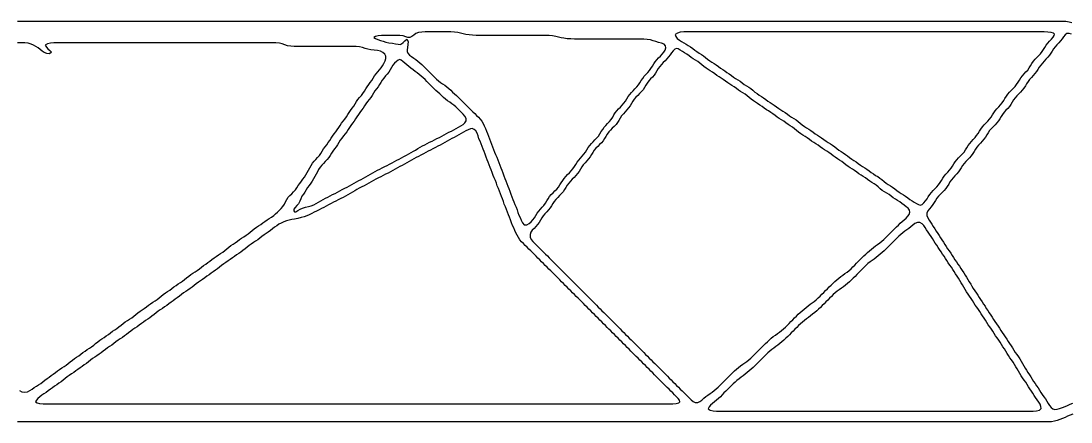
# Model space of a CAD drawing. Header units: millimetres. Extents: x 1 to 120, y 0 to 18.
# Drawn here: x 45.71 to 93.06, y 0 to 18.06 of the extents above; entities that cross this region are included whole.
import ezdxf

# ---------------------------------------------------------------- set-up
doc = ezdxf.new("R2010")
doc.units = ezdxf.units.MM

msp = doc.modelspace()

# ---------------------------------------------------------------- linework, layer by layer
for points in [[(45.554, 18.057), (45.718, 18.057), (45.882, 18.057), (46.047, 18.057), (46.211, 18.057), (46.375, 18.057), (46.539, 18.057), (46.703, 18.057), (46.867, 18.057), (47.031, 18.057), (47.196, 18.057), (47.36, 18.057), (47.524, 18.057), (47.688, 18.057), (47.852, 18.057), (48.016, 18.057), (48.181, 18.057), (48.345, 18.057), (48.509, 18.057), (48.673, 18.057), (48.837, 18.057), (49.001, 18.057), (49.166, 18.057), (49.33, 18.057), (49.494, 18.057), (49.658, 18.057), (49.822, 18.057), (49.986, 18.057), (50.15, 18.057), (50.315, 18.057), (50.479, 18.057), (50.643, 18.057), (50.807, 18.057), (50.971, 18.057), (51.135, 18.057), (51.3, 18.057), (51.464, 18.057), (51.628, 18.057), (51.792, 18.057), (51.956, 18.057), (52.12, 18.057), (52.285, 18.057), (52.449, 18.057), (52.613, 18.057), (52.777, 18.057), (52.941, 18.057), (53.105, 18.057), (53.269, 18.057), (53.434, 18.057), (53.598, 18.057), (53.762, 18.057), (53.926, 18.057), (54.09, 18.057), (54.254, 18.057), (54.419, 18.057), (54.583, 18.057), (54.747, 18.057), (54.911, 18.057), (55.075, 18.057), (55.239, 18.057), (55.404, 18.057), (55.568, 18.057), (55.732, 18.057), (55.896, 18.057), (56.06, 18.057), (56.224, 18.057), (56.389, 18.057), (56.553, 18.057), (56.717, 18.057), (56.881, 18.057), (57.045, 18.057), (57.209, 18.057), (57.373, 18.057), (57.538, 18.057), (57.702, 18.057), (57.866, 18.057), (58.03, 18.057), (58.194, 18.057), (58.358, 18.057), (58.523, 18.057), (58.687, 18.057), (58.851, 18.057), (59.015, 18.057), (59.179, 18.057), (59.343, 18.057), (59.508, 18.057), (59.672, 18.057), (59.836, 18.057), (60, 18.057), (60.164, 18.057), (60.328, 18.057), (60.492, 18.057), (60.657, 18.057), (60.821, 18.057), (60.985, 18.057), (61.149, 18.057), (61.313, 18.057), (61.477, 18.057), (61.642, 18.057), (61.806, 18.057), (61.97, 18.057), (62.134, 18.057), (62.298, 18.057), (62.462, 18.057), (62.627, 18.057), (62.791, 18.057), (62.955, 18.057), (63.119, 18.057), (63.283, 18.057), (63.447, 18.057), (63.611, 18.057), (63.776, 18.057), (63.94, 18.057), (64.104, 18.057), (64.268, 18.057), (64.432, 18.057), (64.596, 18.057), (64.761, 18.057), (64.925, 18.057), (65.089, 18.057), (65.253, 18.057), (65.417, 18.057), (65.581, 18.057), (65.746, 18.057), (65.91, 18.057), (66.074, 18.057), (66.238, 18.057), (66.402, 18.057), (66.566, 18.057), (66.731, 18.057), (66.895, 18.057), (67.059, 18.057), (67.223, 18.057), (67.387, 18.057), (67.551, 18.057), (67.715, 18.057), (67.88, 18.057), (68.044, 18.057), (68.208, 18.057), (68.372, 18.057), (68.536, 18.057), (68.7, 18.057), (68.865, 18.057), (69.029, 18.057), (69.193, 18.057), (69.357, 18.057), (69.521, 18.057), (69.685, 18.057), (69.85, 18.057), (70.014, 18.057), (70.178, 18.057), (70.342, 18.057), (70.506, 18.057), (70.67, 18.057), (70.834, 18.057), (70.999, 18.057), (71.163, 18.057), (71.327, 18.057), (71.491, 18.057), (71.655, 18.057), (71.819, 18.057), (71.984, 18.057), (72.148, 18.057), (72.312, 18.057), (72.476, 18.057), (72.64, 18.057), (72.804, 18.057), (72.969, 18.057), (73.133, 18.057), (73.297, 18.057), (73.461, 18.056), (73.625, 18.054), (73.789, 18.053), (73.953, 18.053), (74.118, 18.054), (74.282, 18.056), (74.446, 18.057), (74.61, 18.057), (74.774, 18.057), (74.938, 18.057), (75.103, 18.057), (75.267, 18.057), (75.431, 18.057), (75.595, 18.057), (75.759, 18.057), (75.923, 18.057), (76.088, 18.057), (76.252, 18.057), (76.416, 18.057), (76.58, 18.057), (76.744, 18.057), (76.908, 18.057), (77.073, 18.057), (77.237, 18.057), (77.401, 18.057), (77.565, 18.057), (77.729, 18.057), (77.893, 18.057), (78.057, 18.057), (78.222, 18.057), (78.386, 18.057), (78.55, 18.057), (78.714, 18.057), (78.878, 18.057), (79.042, 18.057), (79.207, 18.057), (79.371, 18.057), (79.535, 18.057), (79.699, 18.057), (79.863, 18.057), (80.027, 18.057), (80.192, 18.057), (80.356, 18.057), (80.52, 18.057), (80.684, 18.057), (80.848, 18.057), (81.012, 18.057), (81.176, 18.057), (81.341, 18.057), (81.505, 18.057), (81.669, 18.057), (81.833, 18.057), (81.997, 18.057), (82.161, 18.057), (82.326, 18.057), (82.49, 18.057), (82.654, 18.057), (82.818, 18.057), (82.982, 18.057), (83.146, 18.057), (83.311, 18.057), (83.475, 18.057), (83.639, 18.057), (83.803, 18.057), (83.967, 18.057), (84.131, 18.057), (84.295, 18.057), (84.46, 18.057), (84.624, 18.057), (84.788, 18.057), (84.952, 18.057), (85.116, 18.057), (85.28, 18.057), (85.445, 18.057), (85.609, 18.057), (85.773, 18.057), (85.937, 18.057), (86.101, 18.057), (86.265, 18.057), (86.43, 18.057), (86.594, 18.057), (86.758, 18.057), (86.922, 18.057), (87.086, 18.057), (87.25, 18.057), (87.415, 18.057), (87.579, 18.057), (87.743, 18.057), (87.907, 18.057), (88.071, 18.057), (88.235, 18.057), (88.399, 18.057), (88.564, 18.057), (88.728, 18.057), (88.892, 18.057), (89.056, 18.057), (89.22, 18.057), (89.384, 18.057), (89.549, 18.057), (89.713, 18.057), (89.877, 18.057), (90.041, 18.057), (90.205, 18.057), (90.369, 18.057), (90.534, 18.057), (90.698, 18.057), (90.862, 18.057), (91.026, 18.057), (91.19, 18.057), (91.354, 18.057), (91.518, 18.057), (91.683, 18.057), (91.847, 18.057), (92.011, 18.057), (92.175, 18.057), (92.339, 18.057), (92.503, 18.057), (92.667, 18.056), (92.826, 18.048), (92.969, 18.024), (93.091, 17.984)], [(45.647, 1.411), (45.754, 1.356), (45.879, 1.34), (46.002, 1.363), (46.111, 1.414), (46.211, 1.479), (46.309, 1.546), (46.407, 1.609), (46.506, 1.673), (46.602, 1.74), (46.695, 1.813), (46.788, 1.888), (46.885, 1.96), (46.982, 2.025), (47.075, 2.087), (47.169, 2.154), (47.264, 2.226), (47.358, 2.3), (47.454, 2.37), (47.553, 2.434), (47.653, 2.496), (47.75, 2.563), (47.842, 2.636), (47.933, 2.712), (48.026, 2.786), (48.12, 2.855), (48.216, 2.919), (48.313, 2.983), (48.409, 3.052), (48.504, 3.124), (48.6, 3.194), (48.7, 3.258), (48.8, 3.32), (48.897, 3.386), (48.988, 3.459), (49.078, 3.535), (49.17, 3.61), (49.265, 3.679), (49.362, 3.743), (49.461, 3.806), (49.557, 3.874), (49.651, 3.947), (49.745, 4.02), (49.844, 4.089), (49.942, 4.153), (50.036, 4.215), (50.129, 4.284), (50.222, 4.358), (50.315, 4.433), (50.411, 4.503), (50.509, 4.566), (50.609, 4.629), (50.706, 4.696), (50.798, 4.769), (50.89, 4.845), (50.984, 4.918), (51.079, 4.986), (51.174, 5.049), (51.27, 5.114), (51.366, 5.184), (51.46, 5.256), (51.556, 5.326), (51.656, 5.39), (51.757, 5.452), (51.854, 5.518), (51.945, 5.591), (52.035, 5.668), (52.127, 5.743), (52.222, 5.812), (52.318, 5.876), (52.416, 5.939), (52.513, 6.008), (52.607, 6.08), (52.702, 6.15), (52.802, 6.215), (52.903, 6.277), (53, 6.342), (53.091, 6.415), (53.181, 6.491), (53.273, 6.566), (53.367, 6.635), (53.465, 6.699), (53.565, 6.762), (53.661, 6.829), (53.754, 6.902), (53.848, 6.977), (53.945, 7.048), (54.042, 7.113), (54.135, 7.175), (54.229, 7.241), (54.323, 7.314), (54.418, 7.389), (54.513, 7.459), (54.612, 7.522), (54.713, 7.584), (54.809, 7.651), (54.901, 7.724), (54.992, 7.801), (55.085, 7.875), (55.179, 7.943), (55.275, 8.007), (55.372, 8.072), (55.468, 8.141), (55.563, 8.213), (55.658, 8.282), (55.759, 8.345), (55.861, 8.407), (55.957, 8.474), (56.048, 8.547), (56.138, 8.624), (56.229, 8.699), (56.324, 8.768), (56.421, 8.832), (56.52, 8.895), (56.616, 8.963), (56.709, 9.035), (56.805, 9.105), (56.906, 9.168), (57.009, 9.23), (57.105, 9.296), (57.194, 9.371), (57.279, 9.45), (57.363, 9.532), (57.445, 9.616), (57.52, 9.707), (57.587, 9.807), (57.645, 9.917), (57.701, 10.024), (57.762, 10.122), (57.835, 10.206), (57.917, 10.282), (58.005, 10.361), (58.087, 10.452), (58.154, 10.551), (58.214, 10.649), (58.28, 10.745), (58.353, 10.841), (58.426, 10.938), (58.492, 11.032), (58.552, 11.129), (58.612, 11.232), (58.675, 11.338), (58.734, 11.445), (58.791, 11.554), (58.852, 11.656), (58.924, 11.746), (59.004, 11.828), (59.088, 11.911), (59.166, 12), (59.235, 12.096), (59.297, 12.197), (59.358, 12.296), (59.426, 12.39), (59.499, 12.486), (59.569, 12.584), (59.632, 12.683), (59.692, 12.781), (59.758, 12.878), (59.831, 12.974), (59.905, 13.068), (59.975, 13.16), (60.038, 13.256), (60.101, 13.356), (60.168, 13.455), (60.241, 13.548), (60.315, 13.64), (60.383, 13.739), (60.444, 13.841), (60.505, 13.941), (60.573, 14.035), (60.646, 14.129), (60.714, 14.229), (60.775, 14.331), (60.836, 14.43), (60.904, 14.523), (60.98, 14.613), (61.058, 14.703), (61.131, 14.794), (61.197, 14.893), (61.256, 14.997), (61.319, 15.098), (61.388, 15.192), (61.46, 15.284), (61.527, 15.384), (61.587, 15.489), (61.648, 15.589), (61.719, 15.68), (61.799, 15.765), (61.879, 15.852), (61.953, 15.943), (62.016, 16.044), (62.073, 16.152), (62.126, 16.26), (62.165, 16.367), (62.165, 16.473), (62.116, 16.569), (62.032, 16.644), (61.924, 16.697), (61.792, 16.73), (61.641, 16.747), (61.487, 16.762), (61.349, 16.787), (61.229, 16.826), (61.11, 16.867), (60.974, 16.896), (60.819, 16.909), (60.657, 16.913), (60.492, 16.914), (60.328, 16.914), (60.164, 16.914), (60, 16.914), (59.836, 16.914), (59.672, 16.914), (59.508, 16.914), (59.343, 16.914), (59.179, 16.914), (59.015, 16.914), (58.851, 16.914), (58.687, 16.914), (58.523, 16.914), (58.358, 16.914), (58.194, 16.914), (58.031, 16.915), (57.873, 16.924), (57.731, 16.946), (57.609, 16.984), (57.492, 17.024), (57.36, 17.055), (57.207, 17.071), (57.045, 17.076), (56.881, 17.077), (56.717, 17.077), (56.553, 17.078), (56.389, 17.078), (56.224, 17.078), (56.06, 17.078), (55.896, 17.078), (55.732, 17.078), (55.568, 17.078), (55.404, 17.078), (55.239, 17.078), (55.075, 17.078), (54.911, 17.078), (54.747, 17.078), (54.583, 17.078), (54.419, 17.078), (54.254, 17.078), (54.09, 17.078), (53.926, 17.078), (53.762, 17.078), (53.598, 17.078), (53.434, 17.078), (53.269, 17.078), (53.105, 17.078), (52.941, 17.078), (52.777, 17.078), (52.613, 17.078), (52.449, 17.078), (52.285, 17.078), (52.12, 17.078), (51.956, 17.078), (51.792, 17.078), (51.628, 17.078), (51.464, 17.078), (51.3, 17.078), (51.135, 17.078), (50.971, 17.078), (50.807, 17.078), (50.643, 17.078), (50.479, 17.078), (50.315, 17.078), (50.15, 17.078), (49.986, 17.078), (49.822, 17.078), (49.658, 17.078), (49.494, 17.078), (49.33, 17.078), (49.166, 17.078), (49.001, 17.078), (48.837, 17.078), (48.673, 17.078), (48.509, 17.078), (48.345, 17.078), (48.181, 17.078), (48.016, 17.078), (47.852, 17.078), (47.688, 17.078), (47.524, 17.078), (47.36, 17.078), (47.196, 17.076), (47.039, 17.064), (46.907, 17.03), (46.807, 16.972), (46.855, 16.882), (46.927, 16.8), (47.009, 16.723), (47.082, 16.652), (47.001, 16.579), (46.877, 16.602), (46.761, 16.646), (46.663, 16.707), (46.575, 16.775), (46.482, 16.844), (46.382, 16.911), (46.277, 16.972), (46.165, 17.021), (46.033, 17.054), (45.88, 17.071), (45.718, 17.077), (45.554, 17.078)], [(93.075, 17.473), (92.971, 17.501), (92.872, 17.49), (92.788, 17.434), (92.718, 17.349), (92.652, 17.255), (92.58, 17.164), (92.502, 17.077), (92.421, 16.99), (92.342, 16.899), (92.27, 16.803), (92.208, 16.705), (92.149, 16.609), (92.083, 16.515), (92.008, 16.423), (91.928, 16.336), (91.847, 16.252), (91.767, 16.166), (91.69, 16.075), (91.621, 15.978), (91.559, 15.877), (91.498, 15.78), (91.43, 15.688), (91.352, 15.6), (91.271, 15.513), (91.192, 15.423), (91.119, 15.327), (91.056, 15.23), (90.998, 15.134), (90.933, 15.039), (90.859, 14.946), (90.779, 14.859), (90.698, 14.775), (90.617, 14.69), (90.539, 14.599), (90.469, 14.502), (90.408, 14.402), (90.347, 14.305), (90.279, 14.213), (90.203, 14.123), (90.122, 14.036), (90.041, 13.946), (89.967, 13.851), (89.904, 13.755), (89.846, 13.66), (89.783, 13.564), (89.71, 13.469), (89.631, 13.381), (89.549, 13.297), (89.467, 13.213), (89.388, 13.123), (89.318, 13.026), (89.256, 12.927), (89.196, 12.83), (89.129, 12.737), (89.053, 12.647), (88.973, 12.559), (88.892, 12.47), (88.817, 12.377), (88.752, 12.282), (88.693, 12.186), (88.631, 12.087), (88.56, 11.991), (88.482, 11.903), (88.4, 11.82), (88.317, 11.736), (88.238, 11.646), (88.166, 11.55), (88.104, 11.452), (88.045, 11.356), (87.979, 11.262), (87.904, 11.17), (87.824, 11.082), (87.743, 10.994), (87.666, 10.903), (87.6, 10.808), (87.541, 10.711), (87.48, 10.61), (87.41, 10.513), (87.333, 10.425), (87.251, 10.342), (87.168, 10.258), (87.087, 10.17), (87.014, 10.074), (86.951, 9.978), (86.893, 9.883), (86.829, 9.787), (86.755, 9.693), (86.678, 9.604), (86.607, 9.513), (86.562, 9.41), (86.56, 9.297), (86.6, 9.189), (86.663, 9.092), (86.728, 8.999), (86.785, 8.903), (86.845, 8.801), (86.914, 8.696), (86.984, 8.594), (87.047, 8.495), (87.105, 8.398), (87.167, 8.3), (87.238, 8.2), (87.309, 8.099), (87.372, 7.999), (87.431, 7.901), (87.495, 7.804), (87.565, 7.705), (87.634, 7.605), (87.697, 7.504), (87.757, 7.406), (87.822, 7.309), (87.892, 7.211), (87.96, 7.111), (88.022, 7.01), (88.084, 6.912), (88.15, 6.815), (88.22, 6.718), (88.286, 6.617), (88.347, 6.515), (88.408, 6.411), (88.472, 6.309), (88.533, 6.21), (88.589, 6.111), (88.65, 6.01), (88.721, 5.907), (88.793, 5.805), (88.856, 5.707), (88.912, 5.61), (88.974, 5.512), (89.045, 5.411), (89.117, 5.31), (89.18, 5.21), (89.238, 5.113), (89.301, 5.015), (89.372, 4.916), (89.442, 4.815), (89.505, 4.715), (89.564, 4.617), (89.628, 4.52), (89.699, 4.421), (89.767, 4.321), (89.83, 4.221), (89.891, 4.122), (89.956, 4.025), (90.026, 3.928), (90.093, 3.828), (90.156, 3.727), (90.218, 3.628), (90.285, 3.531), (90.354, 3.434), (90.42, 3.335), (90.481, 3.233), (90.545, 3.134), (90.613, 3.038), (90.682, 2.941), (90.745, 2.841), (90.805, 2.736), (90.866, 2.631), (90.93, 2.527), (90.99, 2.426), (91.046, 2.328), (91.108, 2.229), (91.179, 2.128), (91.25, 2.026), (91.313, 1.926), (91.371, 1.829), (91.435, 1.731), (91.505, 1.632), (91.575, 1.531), (91.638, 1.431), (91.697, 1.333), (91.762, 1.236), (91.832, 1.138), (91.9, 1.037), (91.962, 0.936), (92.023, 0.835), (92.088, 0.737), (92.161, 0.648), (92.243, 0.587), (92.334, 0.564), (92.433, 0.579), (92.544, 0.614), (92.667, 0.654), (92.789, 0.697), (92.904, 0.746), (93.017, 0.797), (93.132, 0.849)], [(93.137, 0.354), (93.018, 0.305), (92.903, 0.256), (92.789, 0.209), (92.67, 0.163), (92.552, 0.117), (92.439, 0.071), (92.315, 0.033), (92.17, 0.01), (92.011, 0.001), (91.847, 0), (91.683, 0), (91.518, 0), (91.354, 0), (91.19, 0), (91.026, 0), (90.862, 0), (90.698, 0), (90.534, 0), (90.369, 0), (90.205, 0), (90.041, 0), (89.877, 0), (89.713, 0), (89.549, 0), (89.384, 0), (89.22, 0), (89.056, 0), (88.892, 0), (88.728, 0), (88.564, 0), (88.399, 0), (88.235, 0), (88.071, 0), (87.907, 0), (87.743, 0), (87.579, 0), (87.415, 0), (87.25, 0), (87.086, 0), (86.922, 0), (86.758, 0), (86.594, 0), (86.43, 0), (86.265, 0), (86.101, 0), (85.937, 0), (85.773, 0), (85.609, 0), (85.445, 0), (85.28, 0), (85.116, 0), (84.952, 0), (84.788, 0), (84.624, 0), (84.46, 0), (84.295, 0), (84.131, 0), (83.967, 0), (83.803, 0), (83.639, 0), (83.475, 0), (83.311, 0), (83.146, 0), (82.982, 0), (82.818, 0), (82.654, 0), (82.49, 0), (82.326, 0), (82.161, 0), (81.997, 0), (81.833, 0), (81.669, 0), (81.505, 0), (81.341, 0), (81.176, 0), (81.012, 0), (80.848, 0), (80.684, 0), (80.52, 0), (80.356, 0), (80.192, 0), (80.027, 0), (79.863, 0), (79.699, 0), (79.535, 0), (79.371, 0), (79.207, 0), (79.042, 0), (78.878, 0), (78.714, 0), (78.55, 0), (78.386, 0), (78.222, 0), (78.057, 0), (77.893, 0), (77.729, 0), (77.565, 0), (77.401, 0), (77.237, 0), (77.073, 0), (76.908, 0), (76.744, 0), (76.58, 0), (76.416, 0), (76.252, 0), (76.088, 0), (75.923, 0), (75.759, 0), (75.595, 0), (75.431, 0), (75.267, 0), (75.103, 0), (74.938, 0), (74.774, 0), (74.61, 0), (74.446, 0), (74.282, 0), (74.118, 0), (73.953, 0), (73.789, 0), (73.625, 0), (73.461, 0), (73.297, 0), (73.133, 0), (72.969, 0), (72.804, 0), (72.64, 0), (72.476, 0), (72.312, 0), (72.148, 0), (71.984, 0), (71.819, 0), (71.655, 0), (71.491, 0), (71.327, 0), (71.163, 0), (70.999, 0), (70.834, 0), (70.67, 0), (70.506, 0), (70.342, 0), (70.178, 0), (70.014, 0), (69.85, 0), (69.685, 0), (69.521, 0), (69.357, 0), (69.193, 0), (69.029, 0), (68.865, 0), (68.7, 0), (68.536, 0), (68.372, 0), (68.208, 0), (68.044, 0), (67.88, 0), (67.715, 0), (67.551, 0), (67.387, 0), (67.223, 0), (67.059, 0), (66.895, 0), (66.731, 0), (66.566, 0), (66.402, 0), (66.238, 0), (66.074, 0), (65.91, 0), (65.746, 0), (65.581, 0), (65.417, 0), (65.253, 0), (65.089, 0), (64.925, 0), (64.761, 0), (64.596, 0), (64.432, 0), (64.268, 0), (64.104, 0), (63.94, 0), (63.776, 0), (63.611, 0), (63.447, 0), (63.283, 0), (63.119, 0), (62.955, 0), (62.791, 0), (62.627, 0), (62.462, 0), (62.298, 0), (62.134, 0), (61.97, 0), (61.806, 0), (61.642, 0), (61.477, 0), (61.313, 0), (61.149, 0), (60.985, 0), (60.821, 0), (60.657, 0), (60.492, 0), (60.328, 0), (60.164, 0), (60, 0), (59.836, 0), (59.672, 0), (59.508, 0), (59.343, 0), (59.179, 0), (59.015, 0), (58.851, 0), (58.687, 0), (58.523, 0), (58.358, 0), (58.194, 0), (58.03, 0), (57.866, 0), (57.702, 0), (57.538, 0), (57.373, 0), (57.209, 0), (57.045, 0), (56.881, 0), (56.717, 0), (56.553, 0), (56.389, 0), (56.224, 0), (56.06, 0), (55.896, 0), (55.732, 0), (55.568, 0), (55.404, 0), (55.239, 0), (55.075, 0), (54.911, 0), (54.747, 0), (54.583, 0), (54.419, 0), (54.254, 0), (54.09, 0), (53.926, 0), (53.762, 0), (53.598, 0), (53.434, 0), (53.269, 0), (53.105, 0), (52.941, 0), (52.777, 0), (52.613, 0), (52.449, 0), (52.285, 0), (52.12, 0), (51.956, 0), (51.792, 0), (51.628, 0), (51.464, 0), (51.3, 0), (51.135, 0), (50.971, 0), (50.807, 0), (50.643, 0), (50.479, 0), (50.315, 0), (50.15, 0), (49.986, 0), (49.822, 0), (49.658, 0), (49.494, 0), (49.33, 0), (49.166, 0), (49.001, 0), (48.837, 0), (48.673, 0), (48.509, 0), (48.345, 0), (48.181, 0), (48.016, 0), (47.852, 0), (47.688, 0), (47.524, 0), (47.36, 0), (47.196, 0), (47.031, 0), (46.867, 0), (46.703, 0), (46.539, 0), (46.375, 0), (46.211, 0), (46.047, 0), (45.882, 0), (45.718, 0), (45.554, 0)]]:
    msp.add_lwpolyline(points)
for points in [[(72.476, 17.242), (72.312, 17.242), (72.148, 17.242), (71.984, 17.242), (71.819, 17.242), (71.655, 17.242), (71.491, 17.242), (71.327, 17.242), (71.163, 17.242), (70.999, 17.242), (70.834, 17.242), (70.67, 17.243), (70.506, 17.248), (70.344, 17.259), (70.195, 17.279), (70.069, 17.305), (69.955, 17.337), (69.83, 17.367), (69.682, 17.39), (69.521, 17.402), (69.357, 17.405), (69.193, 17.406), (69.029, 17.406), (68.865, 17.406), (68.7, 17.406), (68.536, 17.406), (68.372, 17.406), (68.208, 17.406), (68.044, 17.406), (67.88, 17.406), (67.715, 17.406), (67.551, 17.406), (67.387, 17.406), (67.223, 17.406), (67.059, 17.406), (66.895, 17.406), (66.731, 17.406), (66.566, 17.406), (66.402, 17.407), (66.238, 17.41), (66.075, 17.417), (65.917, 17.431), (65.775, 17.452), (65.653, 17.479), (65.536, 17.508), (65.404, 17.535), (65.251, 17.555), (65.089, 17.565), (64.925, 17.568), (64.761, 17.57), (64.596, 17.57), (64.432, 17.57), (64.268, 17.57), (64.104, 17.57), (63.94, 17.569), (63.779, 17.561), (63.633, 17.536), (63.512, 17.49), (63.417, 17.424), (63.333, 17.355), (63.248, 17.313), (63.161, 17.316), (63.061, 17.352), (62.937, 17.391), (62.788, 17.411), (62.627, 17.413), (62.462, 17.409), (62.298, 17.407), (62.134, 17.406), (61.971, 17.404), (61.817, 17.394), (61.698, 17.365), (61.625, 17.318), (61.696, 17.266), (61.803, 17.224), (61.925, 17.185), (62.04, 17.144), (62.163, 17.106), (62.304, 17.079), (62.457, 17.06), (62.599, 17.037), (62.714, 17.011), (62.801, 17.001), (62.873, 17.028), (62.945, 17.09), (63.024, 17.165), (63.11, 17.237), (63.175, 17.132), (63.156, 16.998), (63.135, 16.871), (63.12, 16.767), (63.125, 16.682), (63.16, 16.603), (63.228, 16.525), (63.319, 16.453), (63.421, 16.389), (63.519, 16.324), (63.61, 16.253), (63.697, 16.174), (63.783, 16.094), (63.868, 16.015), (63.951, 15.934), (64.033, 15.852), (64.115, 15.77), (64.197, 15.688), (64.279, 15.606), (64.361, 15.524), (64.445, 15.442), (64.533, 15.364), (64.627, 15.293), (64.724, 15.228), (64.819, 15.164), (64.911, 15.094), (65, 15.017), (65.087, 14.938), (65.172, 14.858), (65.259, 14.779), (65.344, 14.701), (65.428, 14.621), (65.511, 14.54), (65.592, 14.457), (65.674, 14.375), (65.757, 14.292), (65.839, 14.211), (65.921, 14.129), (66.003, 14.047), (66.088, 13.965), (66.173, 13.886), (66.256, 13.806), (66.336, 13.724), (66.412, 13.636), (66.484, 13.541), (66.547, 13.441), (66.602, 13.334), (66.651, 13.217), (66.699, 13.101), (66.745, 12.99), (66.79, 12.873), (66.838, 12.751), (66.887, 12.635), (66.933, 12.519), (66.975, 12.395), (67.018, 12.273), (67.065, 12.158), (67.114, 12.041), (67.161, 11.919), (67.207, 11.801), (67.251, 11.689), (67.295, 11.571), (67.342, 11.451), (67.391, 11.336), (67.44, 11.217), (67.484, 11.09), (67.526, 10.97), (67.569, 10.858), (67.614, 10.743), (67.663, 10.624), (67.713, 10.508), (67.759, 10.39), (67.799, 10.263), (67.839, 10.139), (67.886, 10.024), (67.935, 9.909), (67.984, 9.79), (68.033, 9.675), (68.079, 9.561), (68.121, 9.439), (68.165, 9.317), (68.213, 9.202), (68.265, 9.085), (68.326, 8.969), (68.404, 8.873), (68.518, 8.882), (68.624, 8.934), (68.716, 9.015), (68.795, 9.104), (68.862, 9.199), (68.923, 9.299), (68.986, 9.4), (69.055, 9.494), (69.132, 9.582), (69.212, 9.668), (69.289, 9.756), (69.359, 9.851), (69.422, 9.952), (69.482, 10.056), (69.548, 10.152), (69.622, 10.24), (69.703, 10.324), (69.787, 10.406), (69.868, 10.491), (69.945, 10.58), (70.012, 10.675), (70.074, 10.775), (70.136, 10.877), (70.205, 10.972), (70.28, 11.059), (70.36, 11.143), (70.442, 11.227), (70.523, 11.314), (70.599, 11.405), (70.666, 11.5), (70.727, 11.599), (70.79, 11.699), (70.86, 11.793), (70.937, 11.88), (71.018, 11.967), (71.094, 12.056), (71.163, 12.15), (71.225, 12.252), (71.287, 12.354), (71.354, 12.449), (71.429, 12.537), (71.509, 12.621), (71.592, 12.705), (71.673, 12.79), (71.75, 12.879), (71.817, 12.974), (71.878, 13.075), (71.941, 13.176), (72.01, 13.27), (72.086, 13.357), (72.164, 13.442), (72.243, 13.53), (72.322, 13.624), (72.392, 13.726), (72.45, 13.829), (72.507, 13.926), (72.575, 14.016), (72.656, 14.101), (72.741, 14.184), (72.823, 14.267), (72.899, 14.356), (72.967, 14.451), (73.029, 14.551), (73.091, 14.653), (73.16, 14.747), (73.235, 14.835), (73.315, 14.919), (73.397, 15.003), (73.478, 15.09), (73.554, 15.18), (73.621, 15.275), (73.682, 15.375), (73.745, 15.474), (73.815, 15.568), (73.892, 15.656), (73.973, 15.742), (74.049, 15.831), (74.118, 15.926), (74.18, 16.027), (74.241, 16.13), (74.309, 16.225), (74.384, 16.313), (74.464, 16.397), (74.547, 16.48), (74.628, 16.564), (74.704, 16.652), (74.763, 16.745), (74.792, 16.845), (74.776, 16.939), (74.71, 17.011), (74.595, 17.058), (74.459, 17.093), (74.331, 17.128), (74.216, 17.168), (74.093, 17.205), (73.948, 17.23), (73.789, 17.24), (73.625, 17.242), (73.461, 17.242), (73.297, 17.242), (73.133, 17.242), (72.969, 17.242), (72.804, 17.242), (72.64, 17.242)], [(89.877, 17.57), (89.713, 17.57), (89.549, 17.57), (89.384, 17.57), (89.22, 17.57), (89.056, 17.57), (88.892, 17.57), (88.728, 17.57), (88.564, 17.57), (88.399, 17.57), (88.235, 17.57), (88.071, 17.57), (87.907, 17.57), (87.743, 17.57), (87.579, 17.57), (87.415, 17.57), (87.25, 17.57), (87.086, 17.57), (86.922, 17.57), (86.758, 17.57), (86.594, 17.57), (86.43, 17.57), (86.265, 17.57), (86.101, 17.57), (85.937, 17.57), (85.773, 17.57), (85.609, 17.57), (85.445, 17.57), (85.28, 17.57), (85.116, 17.57), (84.952, 17.57), (84.788, 17.57), (84.624, 17.57), (84.46, 17.57), (84.295, 17.57), (84.131, 17.57), (83.967, 17.57), (83.803, 17.57), (83.639, 17.57), (83.475, 17.57), (83.311, 17.57), (83.146, 17.57), (82.982, 17.57), (82.818, 17.57), (82.654, 17.57), (82.49, 17.57), (82.326, 17.57), (82.161, 17.57), (81.997, 17.57), (81.833, 17.57), (81.669, 17.57), (81.505, 17.57), (81.341, 17.57), (81.176, 17.57), (81.012, 17.57), (80.848, 17.57), (80.684, 17.57), (80.52, 17.57), (80.356, 17.57), (80.192, 17.57), (80.027, 17.57), (79.863, 17.57), (79.699, 17.57), (79.535, 17.57), (79.371, 17.57), (79.207, 17.57), (79.042, 17.57), (78.878, 17.57), (78.714, 17.57), (78.55, 17.57), (78.386, 17.57), (78.222, 17.57), (78.057, 17.57), (77.893, 17.57), (77.729, 17.57), (77.565, 17.57), (77.401, 17.57), (77.237, 17.57), (77.073, 17.57), (76.908, 17.57), (76.744, 17.57), (76.58, 17.57), (76.416, 17.57), (76.252, 17.57), (76.088, 17.57), (75.923, 17.57), (75.759, 17.57), (75.596, 17.567), (75.438, 17.554), (75.307, 17.516), (75.212, 17.453), (75.237, 17.354), (75.303, 17.27), (75.399, 17.201), (75.501, 17.139), (75.602, 17.075), (75.701, 17.012), (75.8, 16.951), (75.9, 16.889), (75.999, 16.821), (76.095, 16.748), (76.189, 16.679), (76.288, 16.616), (76.391, 16.556), (76.49, 16.491), (76.582, 16.417), (76.672, 16.338), (76.768, 16.263), (76.865, 16.2), (76.961, 16.142), (77.056, 16.077), (77.155, 16.003), (77.255, 15.93), (77.353, 15.867), (77.448, 15.81), (77.544, 15.746), (77.643, 15.674), (77.742, 15.601), (77.838, 15.535), (77.935, 15.475), (78.034, 15.413), (78.133, 15.344), (78.229, 15.271), (78.324, 15.202), (78.423, 15.14), (78.525, 15.079), (78.624, 15.014), (78.715, 14.939), (78.806, 14.86), (78.902, 14.786), (79, 14.724), (79.096, 14.665), (79.191, 14.6), (79.29, 14.526), (79.39, 14.454), (79.488, 14.391), (79.583, 14.333), (79.679, 14.269), (79.778, 14.196), (79.877, 14.124), (79.974, 14.059), (80.07, 13.999), (80.169, 13.937), (80.268, 13.867), (80.364, 13.794), (80.459, 13.725), (80.558, 13.664), (80.659, 13.603), (80.758, 13.537), (80.849, 13.462), (80.94, 13.383), (81.036, 13.31), (81.135, 13.247), (81.231, 13.189), (81.326, 13.123), (81.424, 13.049), (81.525, 12.977), (81.623, 12.915), (81.719, 12.857), (81.814, 12.792), (81.913, 12.719), (82.012, 12.646), (82.109, 12.582), (82.205, 12.523), (82.303, 12.46), (82.401, 12.389), (82.496, 12.315), (82.591, 12.245), (82.688, 12.18), (82.788, 12.118), (82.885, 12.053), (82.978, 11.98), (83.072, 11.904), (83.17, 11.833), (83.27, 11.771), (83.366, 11.713), (83.461, 11.646), (83.559, 11.572), (83.659, 11.501), (83.758, 11.439), (83.854, 11.38), (83.95, 11.315), (84.049, 11.242), (84.15, 11.17), (84.247, 11.107), (84.342, 11.049), (84.437, 10.985), (84.532, 10.913), (84.625, 10.836), (84.717, 10.759), (84.815, 10.689), (84.916, 10.629), (85.014, 10.569), (85.109, 10.501), (85.205, 10.427), (85.305, 10.356), (85.405, 10.295), (85.502, 10.236), (85.597, 10.17), (85.694, 10.095), (85.794, 10.024), (85.893, 9.961), (85.989, 9.903), (86.085, 9.842), (86.177, 9.79), (86.263, 9.769), (86.344, 9.795), (86.425, 9.863), (86.5, 9.954), (86.564, 10.05), (86.623, 10.145), (86.687, 10.241), (86.761, 10.334), (86.84, 10.422), (86.922, 10.506), (87.003, 10.591), (87.081, 10.681), (87.151, 10.778), (87.213, 10.878), (87.273, 10.974), (87.341, 11.067), (87.417, 11.157), (87.498, 11.244), (87.578, 11.334), (87.653, 11.428), (87.717, 11.524), (87.775, 11.619), (87.838, 11.716), (87.91, 11.811), (87.989, 11.9), (88.071, 11.983), (88.153, 12.068), (88.232, 12.157), (88.303, 12.254), (88.365, 12.353), (88.424, 12.449), (88.491, 12.543), (88.567, 12.633), (88.647, 12.721), (88.728, 12.81), (88.803, 12.902), (88.869, 12.997), (88.928, 13.094), (88.989, 13.193), (89.06, 13.289), (89.138, 13.378), (89.22, 13.461), (89.302, 13.545), (89.382, 13.634), (89.454, 13.73), (89.517, 13.828), (89.576, 13.924), (89.641, 14.018), (89.716, 14.11), (89.796, 14.198), (89.877, 14.286), (89.954, 14.377), (90.021, 14.471), (90.08, 14.569), (90.141, 14.67), (90.209, 14.767), (90.286, 14.856), (90.368, 14.939), (90.452, 15.022), (90.532, 15.111), (90.606, 15.206), (90.669, 15.303), (90.727, 15.398), (90.791, 15.493), (90.865, 15.587), (90.944, 15.676), (91.026, 15.762), (91.104, 15.851), (91.173, 15.945), (91.233, 16.044), (91.293, 16.147), (91.359, 16.246), (91.434, 16.335), (91.517, 16.417), (91.601, 16.499), (91.682, 16.587), (91.757, 16.68), (91.821, 16.776), (91.88, 16.872), (91.942, 16.969), (92.014, 17.065), (92.093, 17.154), (92.174, 17.242), (92.249, 17.332), (92.303, 17.412), (92.314, 17.472), (92.265, 17.513), (92.156, 17.543), (92.009, 17.562), (91.847, 17.569), (91.683, 17.57), (91.518, 17.57), (91.354, 17.57), (91.19, 17.57), (91.026, 17.57), (90.862, 17.57), (90.698, 17.57), (90.534, 17.57), (90.369, 17.57), (90.205, 17.57), (90.041, 17.57)], [(84.368, 10.584), (84.272, 10.659), (84.174, 10.722), (84.079, 10.78), (83.983, 10.845), (83.885, 10.919), (83.784, 10.991), (83.687, 11.054), (83.592, 11.112), (83.496, 11.176), (83.397, 11.248), (83.298, 11.321), (83.201, 11.387), (83.105, 11.447), (83.006, 11.509), (82.908, 11.579), (82.815, 11.653), (82.722, 11.727), (82.624, 11.795), (82.524, 11.857), (82.427, 11.919), (82.333, 11.989), (82.238, 12.065), (82.139, 12.136), (82.04, 12.198), (81.943, 12.256), (81.848, 12.322), (81.75, 12.396), (81.65, 12.468), (81.551, 12.531), (81.456, 12.588), (81.36, 12.653), (81.261, 12.725), (81.161, 12.798), (81.064, 12.863), (80.969, 12.922), (80.872, 12.984), (80.776, 13.055), (80.684, 13.132), (80.591, 13.209), (80.493, 13.28), (80.393, 13.341), (80.296, 13.4), (80.201, 13.467), (80.105, 13.542), (80.005, 13.613), (79.905, 13.674), (79.808, 13.733), (79.713, 13.799), (79.615, 13.873), (79.515, 13.945), (79.416, 14.007), (79.321, 14.065), (79.225, 14.13), (79.126, 14.203), (79.026, 14.275), (78.928, 14.339), (78.833, 14.397), (78.737, 14.461), (78.642, 14.532), (78.549, 14.609), (78.457, 14.686), (78.359, 14.756), (78.258, 14.817), (78.161, 14.877), (78.066, 14.944), (77.97, 15.018), (77.87, 15.089), (77.77, 15.151), (77.673, 15.209), (77.578, 15.275), (77.48, 15.349), (77.38, 15.421), (77.281, 15.483), (77.185, 15.541), (77.09, 15.606), (76.991, 15.68), (76.89, 15.752), (76.792, 15.815), (76.698, 15.873), (76.603, 15.937), (76.507, 16.009), (76.415, 16.086), (76.322, 16.163), (76.224, 16.233), (76.123, 16.294), (76.026, 16.353), (75.931, 16.421), (75.835, 16.495), (75.735, 16.566), (75.635, 16.628), (75.536, 16.685), (75.438, 16.746), (75.347, 16.798), (75.268, 16.816), (75.194, 16.788), (75.119, 16.72), (75.047, 16.63), (74.98, 16.534), (74.912, 16.442), (74.836, 16.355), (74.756, 16.271), (74.674, 16.187), (74.592, 16.101), (74.516, 16.011), (74.449, 15.916), (74.388, 15.816), (74.325, 15.716), (74.256, 15.622), (74.179, 15.534), (74.099, 15.448), (74.021, 15.359), (73.952, 15.265), (73.89, 15.163), (73.829, 15.061), (73.763, 14.965), (73.688, 14.877), (73.607, 14.793), (73.524, 14.71), (73.442, 14.625), (73.366, 14.536), (73.298, 14.442), (73.237, 14.341), (73.174, 14.239), (73.106, 14.144), (73.031, 14.057), (72.952, 13.972), (72.872, 13.885), (72.794, 13.791), (72.724, 13.688), (72.667, 13.584), (72.611, 13.486), (72.542, 13.397), (72.461, 13.312), (72.375, 13.231), (72.293, 13.148), (72.217, 13.06), (72.148, 12.965), (72.086, 12.864), (72.025, 12.762), (71.957, 12.667), (71.881, 12.579), (71.801, 12.495), (71.719, 12.412), (71.637, 12.326), (71.561, 12.236), (71.495, 12.141), (71.433, 12.041), (71.37, 11.941), (71.301, 11.846), (71.224, 11.759), (71.144, 11.672), (71.067, 11.584), (70.997, 11.489), (70.935, 11.388), (70.874, 11.285), (70.808, 11.189), (70.733, 11.101), (70.652, 11.017), (70.569, 10.934), (70.488, 10.849), (70.411, 10.76), (70.344, 10.666), (70.282, 10.565), (70.22, 10.464), (70.151, 10.369), (70.075, 10.282), (69.995, 10.197), (69.914, 10.113), (69.833, 10.026), (69.757, 9.935), (69.691, 9.84), (69.63, 9.741), (69.567, 9.641), (69.496, 9.548), (69.418, 9.46), (69.338, 9.373), (69.262, 9.284), (69.193, 9.189), (69.132, 9.088), (69.07, 8.987), (69.002, 8.892), (68.927, 8.804), (68.846, 8.72), (68.767, 8.636), (68.702, 8.544), (68.666, 8.437), (68.671, 8.324), (68.719, 8.221), (68.791, 8.133), (68.872, 8.051), (68.953, 7.969), (69.035, 7.886), (69.117, 7.804), (69.199, 7.722), (69.281, 7.64), (69.363, 7.557), (69.445, 7.475), (69.527, 7.393), (69.609, 7.311), (69.691, 7.229), (69.773, 7.147), (69.856, 7.065), (69.938, 6.983), (70.02, 6.901), (70.102, 6.818), (70.184, 6.736), (70.266, 6.654), (70.348, 6.572), (70.43, 6.49), (70.512, 6.408), (70.594, 6.326), (70.676, 6.244), (70.758, 6.162), (70.84, 6.08), (70.922, 5.998), (71.004, 5.915), (71.086, 5.833), (71.168, 5.751), (71.251, 5.669), (71.333, 5.587), (71.415, 5.505), (71.497, 5.423), (71.579, 5.341), (71.661, 5.259), (71.743, 5.177), (71.825, 5.095), (71.907, 5.012), (71.989, 4.93), (72.071, 4.848), (72.153, 4.766), (72.235, 4.684), (72.318, 4.602), (72.4, 4.52), (72.482, 4.438), (72.564, 4.356), (72.646, 4.274), (72.728, 4.192), (72.81, 4.11), (72.892, 4.028), (72.974, 3.946), (73.056, 3.863), (73.138, 3.781), (73.221, 3.699), (73.303, 3.617), (73.385, 3.535), (73.467, 3.453), (73.549, 3.371), (73.631, 3.289), (73.713, 3.207), (73.795, 3.125), (73.877, 3.043), (73.96, 2.961), (74.042, 2.879), (74.124, 2.797), (74.206, 2.715), (74.288, 2.633), (74.37, 2.551), (74.452, 2.469), (74.534, 2.387), (74.616, 2.305), (74.699, 2.223), (74.781, 2.14), (74.863, 2.058), (74.945, 1.976), (75.027, 1.894), (75.11, 1.812), (75.192, 1.731), (75.274, 1.649), (75.356, 1.567), (75.439, 1.485), (75.521, 1.403), (75.603, 1.322), (75.686, 1.24), (75.77, 1.158), (75.852, 1.078), (75.931, 0.997), (76.016, 0.922), (76.115, 0.874), (76.223, 0.873), (76.325, 0.917), (76.415, 0.988), (76.501, 1.067), (76.59, 1.143), (76.683, 1.213), (76.779, 1.278), (76.876, 1.342), (76.97, 1.412), (77.06, 1.487), (77.146, 1.568), (77.229, 1.65), (77.311, 1.732), (77.393, 1.813), (77.476, 1.895), (77.558, 1.977), (77.64, 2.06), (77.722, 2.141), (77.805, 2.222), (77.891, 2.301), (77.978, 2.38), (78.067, 2.457), (78.158, 2.529), (78.253, 2.597), (78.349, 2.661), (78.443, 2.729), (78.534, 2.802), (78.622, 2.881), (78.706, 2.963), (78.788, 3.045), (78.871, 3.126), (78.953, 3.208), (79.035, 3.29), (79.117, 3.373), (79.199, 3.455), (79.282, 3.535), (79.368, 3.615), (79.455, 3.694), (79.543, 3.771), (79.633, 3.846), (79.727, 3.917), (79.821, 3.983), (79.914, 4.048), (80.007, 4.118), (80.097, 4.195), (80.183, 4.276), (80.266, 4.358), (80.348, 4.44), (80.43, 4.522), (80.513, 4.604), (80.594, 4.686), (80.676, 4.768), (80.76, 4.849), (80.845, 4.928), (80.931, 5.007), (81.019, 5.085), (81.109, 5.162), (81.202, 5.235), (81.295, 5.302), (81.387, 5.365), (81.48, 5.433), (81.573, 5.508), (81.66, 5.589), (81.743, 5.671), (81.826, 5.753), (81.908, 5.835), (81.99, 5.917), (82.072, 6), (82.154, 6.082), (82.237, 6.163), (82.322, 6.242), (82.408, 6.321), (82.496, 6.399), (82.586, 6.476), (82.678, 6.55), (82.77, 6.617), (82.863, 6.68), (82.957, 6.747), (83.05, 6.822), (83.137, 6.903), (83.221, 6.984), (83.303, 7.066), (83.385, 7.148), (83.467, 7.23), (83.549, 7.313), (83.631, 7.395), (83.714, 7.476), (83.799, 7.556), (83.885, 7.634), (83.973, 7.712), (84.063, 7.79), (84.155, 7.864), (84.247, 7.932), (84.339, 7.995), (84.434, 8.062), (84.527, 8.136), (84.615, 8.216), (84.698, 8.298), (84.781, 8.38), (84.863, 8.461), (84.945, 8.544), (85.027, 8.626), (85.109, 8.708), (85.191, 8.79), (85.275, 8.87), (85.361, 8.948), (85.448, 9.027), (85.534, 9.106), (85.619, 9.185), (85.7, 9.265), (85.763, 9.351), (85.792, 9.448), (85.773, 9.542), (85.713, 9.623), (85.627, 9.696), (85.53, 9.771), (85.433, 9.844), (85.337, 9.91), (85.24, 9.971), (85.14, 10.033), (85.041, 10.101), (84.945, 10.174), (84.851, 10.244), (84.752, 10.306), (84.648, 10.366), (84.549, 10.431), (84.458, 10.505)], [(64.422, 14.929), (64.338, 15.009), (64.256, 15.09), (64.175, 15.173), (64.093, 15.256), (64.011, 15.338), (63.928, 15.42), (63.843, 15.501), (63.753, 15.579), (63.661, 15.651), (63.57, 15.718), (63.479, 15.786), (63.388, 15.857), (63.296, 15.931), (63.204, 16.006), (63.113, 16.082), (63.022, 16.158), (62.935, 16.232), (62.857, 16.292), (62.788, 16.319), (62.719, 16.3), (62.638, 16.242), (62.554, 16.161), (62.479, 16.069), (62.416, 15.967), (62.359, 15.86), (62.297, 15.759), (62.225, 15.669), (62.145, 15.582), (62.069, 15.489), (62.003, 15.393), (61.944, 15.296), (61.881, 15.198), (61.81, 15.099), (61.737, 15.004), (61.668, 14.911), (61.605, 14.813), (61.545, 14.709), (61.48, 14.608), (61.406, 14.518), (61.328, 14.43), (61.256, 14.334), (61.194, 14.233), (61.134, 14.134), (61.066, 14.039), (60.993, 13.944), (60.924, 13.845), (60.861, 13.745), (60.801, 13.648), (60.735, 13.551), (60.662, 13.454), (60.588, 13.359), (60.521, 13.266), (60.459, 13.171), (60.396, 13.071), (60.327, 12.973), (60.252, 12.881), (60.178, 12.789), (60.11, 12.691), (60.049, 12.588), (59.988, 12.488), (59.919, 12.394), (59.846, 12.3), (59.777, 12.202), (59.716, 12.1), (59.655, 12.002), (59.588, 11.907), (59.513, 11.816), (59.433, 11.73), (59.352, 11.647), (59.271, 11.561), (59.198, 11.47), (59.133, 11.371), (59.076, 11.263), (59.02, 11.155), (58.963, 11.048), (58.905, 10.943), (58.843, 10.843), (58.773, 10.749), (58.701, 10.656), (58.634, 10.556), (58.574, 10.452), (58.512, 10.351), (58.445, 10.258), (58.379, 10.164), (58.325, 10.056), (58.278, 9.938), (58.221, 9.828), (58.147, 9.742), (58.069, 9.664), (58.019, 9.58), (58.011, 9.504), (58.041, 9.463), (58.102, 9.471), (58.19, 9.518), (58.292, 9.58), (58.404, 9.635), (58.534, 9.673), (58.673, 9.703), (58.801, 9.738), (58.913, 9.784), (59.021, 9.838), (59.126, 9.897), (59.228, 9.954), (59.332, 10.013), (59.437, 10.073), (59.544, 10.131), (59.653, 10.187), (59.761, 10.243), (59.87, 10.297), (59.979, 10.352), (60.089, 10.409), (60.197, 10.467), (60.306, 10.523), (60.415, 10.58), (60.522, 10.639), (60.63, 10.696), (60.737, 10.753), (60.843, 10.811), (60.95, 10.869), (61.055, 10.926), (61.161, 10.984), (61.265, 11.043), (61.366, 11.101), (61.468, 11.161), (61.572, 11.223), (61.678, 11.28), (61.787, 11.336), (61.895, 11.392), (62.004, 11.446), (62.114, 11.501), (62.223, 11.558), (62.331, 11.615), (62.441, 11.671), (62.55, 11.728), (62.657, 11.786), (62.765, 11.843), (62.873, 11.9), (62.98, 11.957), (63.087, 12.015), (63.193, 12.072), (63.299, 12.13), (63.403, 12.189), (63.504, 12.248), (63.605, 12.31), (63.707, 12.372), (63.812, 12.43), (63.921, 12.485), (64.029, 12.541), (64.138, 12.596), (64.248, 12.65), (64.358, 12.706), (64.466, 12.763), (64.576, 12.818), (64.684, 12.875), (64.792, 12.933), (64.901, 12.99), (65.009, 13.046), (65.116, 13.104), (65.224, 13.161), (65.33, 13.218), (65.437, 13.275), (65.543, 13.332), (65.644, 13.392), (65.731, 13.466), (65.788, 13.562), (65.78, 13.672), (65.727, 13.772), (65.651, 13.86), (65.57, 13.942), (65.489, 14.024), (65.406, 14.107), (65.318, 14.188), (65.227, 14.264), (65.135, 14.332), (65.043, 14.396), (64.95, 14.463), (64.857, 14.537), (64.768, 14.615), (64.682, 14.694), (64.595, 14.772), (64.508, 14.851)], [(74.194, 2.21), (74.111, 2.292), (74.029, 2.374), (73.947, 2.456), (73.865, 2.538), (73.783, 2.62), (73.701, 2.703), (73.619, 2.785), (73.537, 2.867), (73.455, 2.949), (73.373, 3.031), (73.291, 3.113), (73.209, 3.195), (73.127, 3.277), (73.045, 3.359), (72.963, 3.442), (72.881, 3.524), (72.799, 3.606), (72.717, 3.688), (72.634, 3.77), (72.552, 3.852), (72.47, 3.934), (72.388, 4.016), (72.306, 4.098), (72.224, 4.18), (72.142, 4.262), (72.06, 4.345), (71.978, 4.427), (71.896, 4.509), (71.814, 4.591), (71.732, 4.673), (71.65, 4.755), (71.568, 4.837), (71.485, 4.919), (71.403, 5.001), (71.321, 5.083), (71.239, 5.165), (71.157, 5.247), (71.075, 5.329), (70.993, 5.412), (70.911, 5.494), (70.829, 5.576), (70.747, 5.658), (70.665, 5.74), (70.582, 5.822), (70.5, 5.904), (70.418, 5.986), (70.336, 6.068), (70.254, 6.15), (70.172, 6.232), (70.09, 6.314), (70.008, 6.396), (69.926, 6.478), (69.844, 6.56), (69.762, 6.642), (69.679, 6.725), (69.597, 6.807), (69.515, 6.889), (69.433, 6.971), (69.351, 7.053), (69.269, 7.135), (69.187, 7.217), (69.105, 7.299), (69.022, 7.381), (68.94, 7.463), (68.858, 7.545), (68.776, 7.627), (68.693, 7.709), (68.611, 7.79), (68.53, 7.872), (68.448, 7.955), (68.363, 8.036), (68.28, 8.118), (68.204, 8.206), (68.137, 8.305), (68.079, 8.41), (68.028, 8.516), (67.978, 8.628), (67.927, 8.743), (67.875, 8.856), (67.826, 8.974), (67.782, 9.101), (67.739, 9.221), (67.697, 9.332), (67.653, 9.448), (67.605, 9.568), (67.554, 9.684), (67.505, 9.802), (67.462, 9.926), (67.419, 10.047), (67.375, 10.16), (67.329, 10.277), (67.282, 10.4), (67.235, 10.517), (67.189, 10.632), (67.146, 10.753), (67.102, 10.874), (67.053, 10.989), (67.004, 11.107), (66.958, 11.232), (66.914, 11.35), (66.871, 11.461), (66.827, 11.578), (66.779, 11.698), (66.729, 11.813), (66.68, 11.932), (66.637, 12.058), (66.595, 12.179), (66.552, 12.292), (66.506, 12.407), (66.458, 12.527), (66.408, 12.643), (66.362, 12.759), (66.321, 12.884), (66.274, 13.005), (66.213, 13.106), (66.14, 13.178), (66.061, 13.211), (65.977, 13.201), (65.88, 13.159), (65.775, 13.105), (65.668, 13.048), (65.561, 12.991), (65.454, 12.933), (65.349, 12.876), (65.242, 12.818), (65.138, 12.76), (65.036, 12.704), (64.93, 12.647), (64.824, 12.587), (64.718, 12.53), (64.611, 12.473), (64.504, 12.414), (64.396, 12.358), (64.288, 12.302), (64.179, 12.247), (64.071, 12.193), (63.961, 12.138), (63.853, 12.078), (63.745, 12.018), (63.635, 11.96), (63.528, 11.904), (63.421, 11.846), (63.316, 11.787), (63.21, 11.73), (63.104, 11.672), (62.999, 11.614), (62.896, 11.558), (62.791, 11.499), (62.686, 11.44), (62.582, 11.382), (62.476, 11.325), (62.369, 11.266), (62.262, 11.209), (62.153, 11.154), (62.045, 11.098), (61.937, 11.044), (61.827, 10.989), (61.718, 10.93), (61.61, 10.87), (61.5, 10.813), (61.392, 10.757), (61.286, 10.699), (61.179, 10.641), (61.073, 10.584), (60.967, 10.526), (60.861, 10.468), (60.757, 10.411), (60.652, 10.352), (60.548, 10.292), (60.446, 10.234), (60.342, 10.176), (60.235, 10.117), (60.128, 10.06), (60.019, 10.004), (59.911, 9.949), (59.802, 9.895), (59.692, 9.84), (59.583, 9.782), (59.475, 9.723), (59.365, 9.666), (59.257, 9.61), (59.149, 9.552), (59.04, 9.495), (58.932, 9.442), (58.823, 9.388), (58.711, 9.334), (58.601, 9.286), (58.483, 9.245), (58.347, 9.205), (58.195, 9.166), (58.046, 9.136), (57.918, 9.115), (57.804, 9.093), (57.685, 9.06), (57.558, 9.013), (57.44, 8.96), (57.337, 8.902), (57.24, 8.838), (57.145, 8.768), (57.052, 8.695), (56.957, 8.621), (56.859, 8.55), (56.762, 8.486), (56.669, 8.423), (56.576, 8.356), (56.481, 8.282), (56.386, 8.209), (56.29, 8.139), (56.192, 8.076), (56.093, 8.013), (55.997, 7.945), (55.905, 7.872), (55.813, 7.796), (55.718, 7.723), (55.623, 7.655), (55.528, 7.592), (55.433, 7.527), (55.337, 7.457), (55.242, 7.385), (55.146, 7.315), (55.047, 7.251), (54.947, 7.188), (54.851, 7.121), (54.759, 7.049), (54.667, 6.973), (54.574, 6.899), (54.479, 6.83), (54.383, 6.766), (54.286, 6.702), (54.19, 6.634), (54.096, 6.561), (54, 6.489), (53.902, 6.422), (53.803, 6.359), (53.708, 6.294), (53.616, 6.224), (53.523, 6.15), (53.429, 6.076), (53.333, 6.007), (53.236, 5.943), (53.138, 5.88), (53.042, 5.812), (52.949, 5.739), (52.856, 5.663), (52.76, 5.591), (52.664, 5.525), (52.57, 5.462), (52.476, 5.397), (52.38, 5.325), (52.285, 5.252), (52.189, 5.183), (52.09, 5.118), (51.991, 5.056), (51.895, 4.989), (51.803, 4.916), (51.711, 4.84), (51.617, 4.766), (51.523, 4.697), (51.427, 4.633), (51.331, 4.569), (51.235, 4.5), (51.14, 4.428), (51.044, 4.358), (50.945, 4.292), (50.845, 4.229), (50.75, 4.164), (50.658, 4.092), (50.566, 4.017), (50.472, 3.943), (50.378, 3.874), (50.281, 3.81), (50.183, 3.746), (50.087, 3.678), (49.993, 3.605), (49.898, 3.531), (49.801, 3.461), (49.704, 3.396), (49.611, 3.334), (49.517, 3.267), (49.422, 3.194), (49.328, 3.119), (49.232, 3.05), (49.134, 2.986), (49.035, 2.923), (48.939, 2.856), (48.846, 2.783), (48.754, 2.707), (48.66, 2.634), (48.565, 2.566), (48.47, 2.503), (48.374, 2.438), (48.278, 2.368), (48.183, 2.296), (48.087, 2.226), (47.988, 2.161), (47.888, 2.099), (47.792, 2.032), (47.7, 1.96), (47.609, 1.884), (47.515, 1.81), (47.421, 1.741), (47.325, 1.677), (47.227, 1.613), (47.131, 1.545), (47.037, 1.472), (46.942, 1.401), (46.843, 1.333), (46.744, 1.268), (46.651, 1.203), (46.561, 1.133), (46.474, 1.059), (46.403, 0.984), (46.371, 0.911), (46.433, 0.857), (46.551, 0.827), (46.704, 0.817), (46.867, 0.815), (47.031, 0.815), (47.196, 0.815), (47.36, 0.815), (47.524, 0.815), (47.688, 0.815), (47.852, 0.815), (48.016, 0.815), (48.181, 0.815), (48.345, 0.815), (48.509, 0.815), (48.673, 0.815), (48.837, 0.815), (49.001, 0.815), (49.166, 0.815), (49.33, 0.815), (49.494, 0.815), (49.658, 0.815), (49.822, 0.815), (49.986, 0.815), (50.15, 0.815), (50.315, 0.815), (50.479, 0.815), (50.643, 0.815), (50.807, 0.815), (50.971, 0.815), (51.135, 0.815), (51.3, 0.815), (51.464, 0.815), (51.628, 0.815), (51.792, 0.815), (51.956, 0.815), (52.12, 0.815), (52.285, 0.815), (52.449, 0.815), (52.613, 0.815), (52.777, 0.815), (52.941, 0.815), (53.105, 0.815), (53.269, 0.815), (53.434, 0.815), (53.598, 0.815), (53.762, 0.815), (53.926, 0.815), (54.09, 0.815), (54.254, 0.815), (54.419, 0.815), (54.583, 0.815), (54.747, 0.815), (54.911, 0.815), (55.075, 0.815), (55.239, 0.815), (55.404, 0.815), (55.568, 0.815), (55.732, 0.815), (55.896, 0.815), (56.06, 0.815), (56.224, 0.815), (56.389, 0.815), (56.553, 0.815), (56.717, 0.815), (56.881, 0.815), (57.045, 0.815), (57.209, 0.815), (57.373, 0.815), (57.538, 0.815), (57.702, 0.815), (57.866, 0.815), (58.03, 0.815), (58.194, 0.815), (58.358, 0.815), (58.523, 0.815), (58.687, 0.815), (58.851, 0.815), (59.015, 0.815), (59.179, 0.815), (59.343, 0.815), (59.508, 0.815), (59.672, 0.815), (59.836, 0.815), (60, 0.815), (60.164, 0.815), (60.328, 0.815), (60.492, 0.815), (60.657, 0.815), (60.821, 0.815), (60.985, 0.815), (61.149, 0.815), (61.313, 0.815), (61.477, 0.815), (61.642, 0.815), (61.806, 0.815), (61.97, 0.815), (62.134, 0.815), (62.298, 0.815), (62.462, 0.815), (62.627, 0.815), (62.791, 0.815), (62.955, 0.815), (63.119, 0.815), (63.283, 0.815), (63.447, 0.815), (63.611, 0.815), (63.776, 0.815), (63.94, 0.815), (64.104, 0.815), (64.268, 0.815), (64.432, 0.815), (64.596, 0.815), (64.761, 0.815), (64.925, 0.815), (65.089, 0.815), (65.253, 0.815), (65.417, 0.815), (65.581, 0.815), (65.746, 0.815), (65.91, 0.815), (66.074, 0.815), (66.238, 0.815), (66.402, 0.815), (66.566, 0.815), (66.731, 0.815), (66.895, 0.815), (67.059, 0.815), (67.223, 0.815), (67.387, 0.815), (67.551, 0.815), (67.715, 0.815), (67.88, 0.815), (68.044, 0.815), (68.208, 0.815), (68.372, 0.815), (68.536, 0.815), (68.7, 0.815), (68.865, 0.815), (69.029, 0.815), (69.193, 0.815), (69.357, 0.815), (69.521, 0.815), (69.685, 0.815), (69.85, 0.815), (70.014, 0.815), (70.178, 0.815), (70.342, 0.815), (70.506, 0.815), (70.67, 0.815), (70.834, 0.815), (70.999, 0.815), (71.163, 0.815), (71.327, 0.815), (71.491, 0.815), (71.655, 0.815), (71.819, 0.815), (71.984, 0.815), (72.148, 0.815), (72.312, 0.815), (72.476, 0.815), (72.64, 0.815), (72.804, 0.815), (72.969, 0.815), (73.133, 0.815), (73.297, 0.815), (73.461, 0.815), (73.625, 0.815), (73.789, 0.815), (73.953, 0.815), (74.118, 0.815), (74.282, 0.815), (74.446, 0.815), (74.61, 0.815), (74.774, 0.815), (74.938, 0.816), (75.101, 0.818), (75.253, 0.83), (75.369, 0.86), (75.42, 0.913), (75.402, 0.983), (75.339, 1.061), (75.26, 1.142), (75.178, 1.224), (75.096, 1.307), (75.014, 1.389), (74.932, 1.471), (74.85, 1.553), (74.768, 1.635), (74.686, 1.717), (74.604, 1.799), (74.522, 1.881), (74.44, 1.964), (74.358, 2.046), (74.276, 2.128)], [(90.689, 2.288), (90.625, 2.39), (90.564, 2.49), (90.507, 2.589), (90.447, 2.69), (90.376, 2.793), (90.304, 2.895), (90.241, 2.993), (90.185, 3.09), (90.123, 3.188), (90.051, 3.289), (89.98, 3.39), (89.917, 3.49), (89.859, 3.587), (89.796, 3.685), (89.725, 3.784), (89.655, 3.885), (89.592, 3.985), (89.533, 4.083), (89.469, 4.18), (89.398, 4.279), (89.329, 4.379), (89.267, 4.48), (89.206, 4.578), (89.141, 4.675), (89.071, 4.773), (89.004, 4.873), (88.941, 4.974), (88.879, 5.072), (88.813, 5.169), (88.743, 5.266), (88.677, 5.366), (88.616, 5.467), (88.552, 5.566), (88.484, 5.662), (88.415, 5.759), (88.352, 5.86), (88.292, 5.964), (88.23, 6.069), (88.167, 6.173), (88.107, 6.273), (88.05, 6.371), (87.989, 6.47), (87.918, 6.572), (87.847, 6.674), (87.784, 6.774), (87.726, 6.872), (87.662, 6.969), (87.592, 7.068), (87.522, 7.169), (87.459, 7.269), (87.4, 7.367), (87.335, 7.464), (87.265, 7.562), (87.196, 7.663), (87.134, 7.763), (87.073, 7.862), (87.007, 7.959), (86.937, 8.056), (86.87, 8.156), (86.808, 8.257), (86.746, 8.356), (86.679, 8.453), (86.61, 8.55), (86.546, 8.651), (86.485, 8.753), (86.421, 8.85), (86.342, 8.93), (86.24, 8.978), (86.128, 8.98), (86.022, 8.938), (85.928, 8.869), (85.839, 8.793), (85.747, 8.718), (85.655, 8.651), (85.563, 8.587), (85.47, 8.52), (85.377, 8.445), (85.29, 8.364), (85.206, 8.283), (85.124, 8.201), (85.042, 8.118), (84.96, 8.036), (84.878, 7.954), (84.796, 7.871), (84.713, 7.79), (84.629, 7.71), (84.542, 7.632), (84.452, 7.555), (84.361, 7.479), (84.269, 7.406), (84.177, 7.338), (84.087, 7.273), (83.994, 7.205), (83.901, 7.13), (83.813, 7.051), (83.729, 6.969), (83.646, 6.887), (83.564, 6.805), (83.482, 6.723), (83.4, 6.64), (83.319, 6.558), (83.236, 6.477), (83.152, 6.397), (83.065, 6.318), (82.976, 6.241), (82.884, 6.166), (82.792, 6.092), (82.701, 6.023), (82.61, 5.958), (82.517, 5.89), (82.425, 5.816), (82.336, 5.737), (82.251, 5.656), (82.169, 5.574), (82.087, 5.492), (82.005, 5.41), (81.923, 5.327), (81.841, 5.245), (81.759, 5.163), (81.675, 5.083), (81.589, 5.004), (81.499, 4.927), (81.408, 4.852), (81.316, 4.778), (81.225, 4.709), (81.134, 4.643), (81.041, 4.575), (80.948, 4.502), (80.86, 4.424), (80.774, 4.343), (80.691, 4.261), (80.609, 4.178), (80.528, 4.096), (80.446, 4.014), (80.364, 3.932), (80.282, 3.849), (80.199, 3.768), (80.114, 3.689), (80.024, 3.612), (79.932, 3.537), (79.839, 3.464), (79.748, 3.395), (79.657, 3.329), (79.564, 3.261), (79.472, 3.187), (79.383, 3.11), (79.297, 3.029), (79.214, 2.948), (79.132, 2.865), (79.05, 2.783), (78.968, 2.701), (78.886, 2.618), (78.805, 2.535), (78.724, 2.452), (78.639, 2.373), (78.55, 2.297), (78.456, 2.222), (78.363, 2.15), (78.271, 2.081), (78.18, 2.014), (78.088, 1.946), (77.996, 1.873), (77.907, 1.796), (77.82, 1.716), (77.737, 1.634), (77.655, 1.552), (77.573, 1.47), (77.491, 1.388), (77.409, 1.305), (77.328, 1.221), (77.247, 1.138), (77.164, 1.058), (77.075, 0.982), (76.983, 0.907), (76.891, 0.832), (76.806, 0.757), (76.739, 0.677), (76.697, 0.591), (76.789, 0.533), (76.917, 0.5), (77.073, 0.489), (77.237, 0.487), (77.401, 0.487), (77.565, 0.487), (77.729, 0.487), (77.893, 0.487), (78.057, 0.487), (78.222, 0.487), (78.386, 0.487), (78.55, 0.487), (78.714, 0.487), (78.878, 0.487), (79.042, 0.487), (79.207, 0.487), (79.371, 0.487), (79.535, 0.487), (79.699, 0.487), (79.863, 0.487), (80.027, 0.487), (80.192, 0.487), (80.356, 0.487), (80.52, 0.487), (80.684, 0.487), (80.848, 0.487), (81.012, 0.487), (81.176, 0.487), (81.341, 0.487), (81.505, 0.487), (81.669, 0.487), (81.833, 0.487), (81.997, 0.487), (82.161, 0.487), (82.326, 0.487), (82.49, 0.487), (82.654, 0.487), (82.818, 0.487), (82.982, 0.487), (83.146, 0.487), (83.311, 0.487), (83.475, 0.487), (83.639, 0.487), (83.803, 0.487), (83.967, 0.487), (84.131, 0.487), (84.295, 0.487), (84.46, 0.487), (84.624, 0.487), (84.788, 0.487), (84.952, 0.487), (85.116, 0.487), (85.28, 0.487), (85.445, 0.487), (85.609, 0.487), (85.773, 0.487), (85.937, 0.487), (86.101, 0.487), (86.265, 0.487), (86.43, 0.487), (86.594, 0.487), (86.758, 0.487), (86.922, 0.487), (87.086, 0.487), (87.25, 0.487), (87.415, 0.487), (87.579, 0.487), (87.743, 0.487), (87.907, 0.487), (88.071, 0.487), (88.235, 0.487), (88.399, 0.487), (88.564, 0.487), (88.728, 0.487), (88.892, 0.487), (89.056, 0.487), (89.22, 0.487), (89.384, 0.487), (89.549, 0.487), (89.713, 0.487), (89.877, 0.487), (90.041, 0.487), (90.205, 0.487), (90.369, 0.487), (90.534, 0.487), (90.698, 0.487), (90.862, 0.487), (91.026, 0.487), (91.19, 0.487), (91.353, 0.489), (91.508, 0.501), (91.631, 0.538), (91.706, 0.604), (91.7, 0.699), (91.662, 0.796), (91.602, 0.894), (91.532, 0.994), (91.463, 1.095), (91.4, 1.196), (91.34, 1.294), (91.275, 1.391), (91.205, 1.489), (91.137, 1.589), (91.075, 1.69), (91.013, 1.789), (90.947, 1.885), (90.877, 1.983), (90.811, 2.083), (90.75, 2.185)]]:
    msp.add_lwpolyline(points, close=True)

doc.saveas('drawing.dxf')
